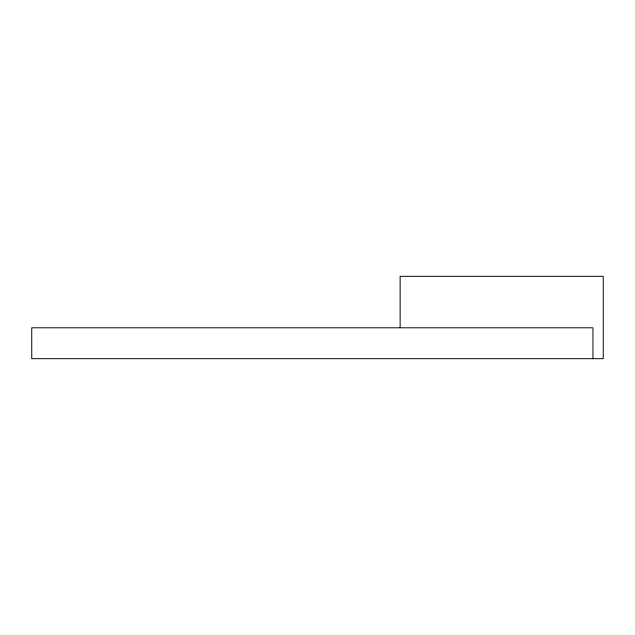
<?xml version="1.0" encoding="UTF-8"?>
<svg xmlns="http://www.w3.org/2000/svg" width="635" height="635" viewBox="0 0 635 635"><rect width="100%" height="100%" fill="white"/><g stroke="black" fill="none" stroke-linecap="round" stroke-linejoin="round"><path stroke-width="0.95" d="M592.955 358.688L592.955 327.795L31.75 327.795L31.75 358.688L603.25 358.688L603.25 276.312L400.129 276.312L400.129 327.795"/></g></svg>
